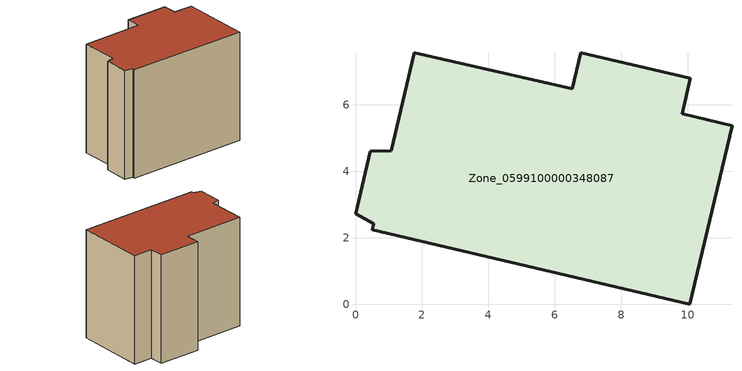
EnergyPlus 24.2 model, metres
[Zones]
Zone_0599100000348087
 floor ground (C_G): 10.05,0 0.51,2.24 0.55,2.43 0,2.72 0.45,4.61 1.07,4.62 1.76,7.57 6.53,6.5 6.78,7.58 10.07,6.8 9.83,5.73 11.33,5.38 z0
 wall outside (C_F): 9.83,5.73 10.07,6.8 6.78,7.58 6.53,6.5 1.76,7.57 1.07,4.62 0.45,4.61 0,2.72 0.55,2.43 0.51,2.24 10.05,0 11.33,5.38 9.83,5.73 z0:8.67
 roof outside (C_R): 10.05,0 11.33,5.38 9.83,5.73 10.07,6.8 6.78,7.58 6.53,6.5 1.76,7.57 1.07,4.62 0.45,4.61 0,2.72 0.55,2.43 0.51,2.24 z8.67
[BUILDING]
Pand.0599100000348087: North Axis=0; Terrain=City; Loads Convergence Tolerance Value=0.04; Temperature Convergence Tolerance Value=0.4; Solar Distribution=FullExterior; Maximum Number of Warmup Days=25; Minimum Number of Warmup Days=1
[Site:Location]
Rotterdam.The.Hague.AP_ZH_NLD Design_Conditions: Latitude=51.96; Longitude=4.45; Time Zone=1; Elevation=-4.5
[SITE:GROUNDTEMPERATURE:BUILDINGSURFACE]
18, 18, 18, 18, 18, 18, 18, 18, 18, 18, 18, 18
[MATERIAL] Thermal Absorptance=0.9; Solar Absorptance=0.7; Visible Absorptance=0.7
Name | Roughness | Thickness | Conductivity | Density | Specific Heat
G.TC.1992-2005 | MediumSmooth | 0.15 | 0.06 | 540 | 1210
F.TC.1992-2005 | Rough | 0.3 | 0.12 | 1920 | 840
R.TC.1992-2005 | MediumRough | 0.2 | 0.08 | 1500 | 1000
[CONSTRUCTION]
C_G: G.TC.1992-2005
C_F: F.TC.1992-2005
C_R: R.TC.1992-2005
[ZONE]
Zone_0599100000348087: Type=1; Multiplier=1; Ceiling Height=Autocalculate; Volume=Autocalculate; Floor Area=autocalculate; Part of Total Floor Area=Yes
[ZONEINFILTRATION:DESIGNFLOWRATE]
Infil_Zone_0599100000348087: Zone or ZoneList or Space or SpaceList=Zone_0599100000348087; Schedule=AlwaysOn; Design Flow Rate Calculation Method=Flow/Area; Flow Rate per Floor Area=0.0015; Constant Term Coefficient=1; Temperature Term Coefficient=0; Velocity Term Coefficient=0; Velocity Squared Term Coefficient=0
[HVACTEMPLATE:ZONE:IDEALLOADSAIRSYSTEM]
Zone_0599100000348087: Maximum Heating Supply Air Temperature=50; Minimum Cooling Supply Air Temperature=13; Maximum Heating Supply Air Humidity Ratio=0.0156; Minimum Cooling Supply Air Humidity Ratio=0.0077; Heating Limit=NoLimit; Cooling Limit=NoLimit; Dehumidification Control Type=ConstantSensibleHeatRatio; Cooling Sensible Heat Ratio=0.7; Dehumidification Setpoint=60; Humidification Control Type=None; Humidification Setpoint=30; Outdoor Air Method=None; Outdoor Air Flow Rate per Person=0.00944; Outdoor Air Flow Rate per Zone Floor Area=0; Outdoor Air Flow Rate per Zone=0; Demand Controlled Ventilation Type=None; Outdoor Air Economizer Type=NoEconomizer; Heat Recovery Type=None; Sensible Heat Recovery Effectiveness=0.7; Latent Heat Recovery Effectiveness=0.65
[ZONECONTROL:THERMOSTAT]
ThermostatControl_Zone_0599100000348087: Zone or ZoneList=Zone_0599100000348087; Control Type Schedule=DualSetpointControlType; Control 1=Thermostat_Zone_0599100000348087; Temperature Difference Between Cutout And Setpoint=0
[THERMOSTATSETPOINT:DUALSETPOINT]
Thermostat_Zone_0599100000348087: Heating Setpoint Temperature Schedule=HeatingSetpoint_Zone_0599100000348087; Cooling Setpoint Temperature Schedule=CoolingSetpoint_Zone_0599100000348087
[SCHEDULE:COMPACT]
HeatingSetpoint_Zone_0599100000348087: Through: 12/31, For: AllDays, Until: 24:00, 21
CoolingSetpoint_Zone_0599100000348087: Through: 12/31, For: AllDays, Until: 24:00, 24
DualSetpointControlType: Through: 12/31, For: AllDays, Until: 24:00, 4
AlwaysOn: Through: 12/31, For: AllDays, Until: 24:00, 1
